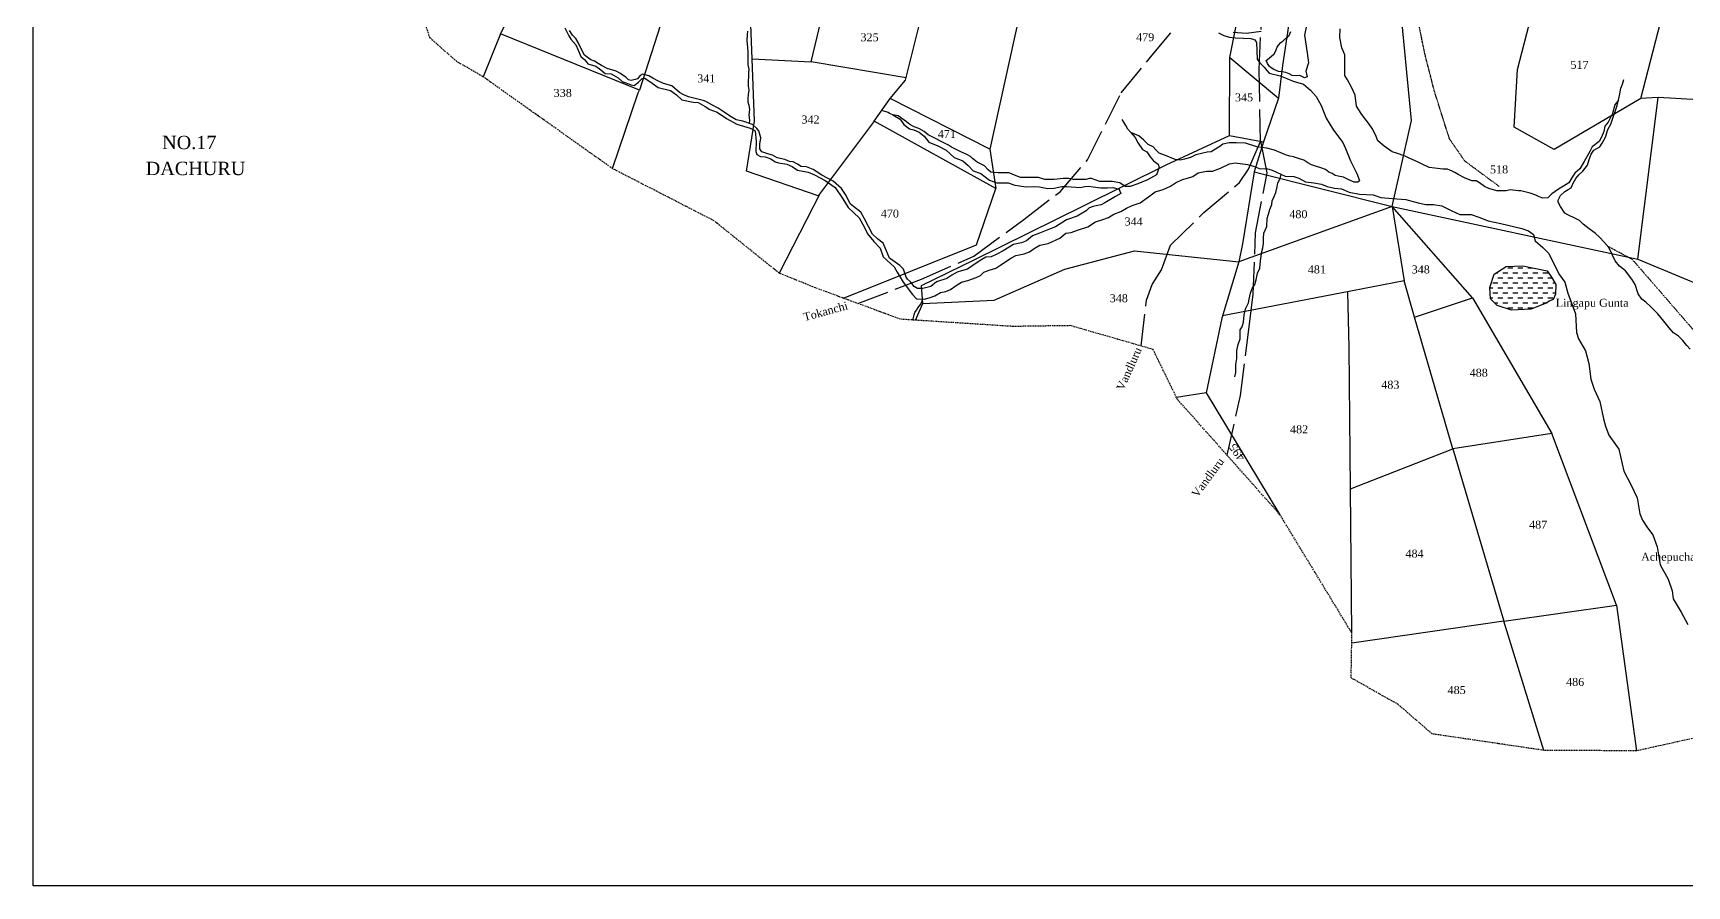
# Model space of a CAD drawing. Header units: millimetres. Extents: x 523 to 2125, y -761 to 972.
# Drawn here: x 523 to 1143, y -761 to -441 of the extents above; entities that cross this region are included whole.
import ezdxf

# ---------------------------------------------------------------- set-up
doc = ezdxf.new("R2010")
doc.units = ezdxf.units.MM
doc.header["$MEASUREMENT"] = 0
for name, pattern in [('ACAD_ISO02W100', [15, 12, -3]), ('ACAD_ISO07W100', [3, 0, -3]), ('BORDER', [1.75, 0.5, -0.25, 0.5, -0.25, 0, -0.25])]:
    doc.linetypes.add(name, pattern=pattern)
for name, color, linetype in [('CARTTRACK', 30, 'ACAD_ISO02W100'), ('NALA', 4, 'Continuous'), ('SURVEY_BND', 7, 'Continuous'), ('WATER_BODY', 4, 'Continuous')]:
    doc.layers.add(name, color=color, linetype=linetype)
doc.layers.add('FOOTPATH', color=150, linetype='ACAD_ISO07W100', lineweight=30)
doc.layers.add('VILL_BOUNDARY', color=6, linetype='BORDER', lineweight=30)
doc.styles.get("Standard").update_dxf_attribs({"font": 'TIMES.TTF'})

msp = doc.modelspace()

# ---------------------------------------------------------------- hatches: boundary and pattern name
at = {"layer": 'WATER_BODY'}
h = msp.add_hatch(dxfattribs=at)
h.set_pattern_fill('DASH', color=256, scale=15, style=0)
h.paths.add_polyline_path([(1092.63, -532.29), (1091.02, -529.87), (1081.92, -528.03), (1075.58, -528.32), (1071.14, -531.08), (1069.47, -536.2), (1069.76, -540.34), (1072.3, -542.93), (1077.6, -544.66), (1085.03, -544.26), (1090.91, -541.9), (1091.77, -541.21), (1093.21, -540.63), (1094.13, -538.62), (1094.19, -534.99)])

# ---------------------------------------------------------------- linework, layer by layer
at = {"lineweight": 30}
msp.add_lwpolyline([(523.41, 971.99), (2125.4, 971.99), (2125.4, -760.56), (523.41, -760.56)], close=True, dxfattribs=at)
at = {"layer": 'CARTTRACK'}
for points in [[(832.61, -542.16), (856.41, -532.98), (876.03, -524.4), (894.84, -510.64), (908.39, -500.21), (918.67, -488.26), (931.24, -463.13), (942.28, -449.82), (957.36, -431.62), (968.41, -412.73), (972.37, -409.45), (979.02, -405.42), (987.77, -393.14), (1001.54, -366.45), (1010.5, -343.44), (1023.12, -316.5), (1034.53, -290.57), (1036.98, -285.96)], [(938.73, -558.07), (940.82, -540.95), (942.97, -535.01), (946.43, -529.49), (949.82, -520.29), (962.3, -508.02), (975.65, -496.79), (979.04, -491.78), (983.55, -481.37), (983.03, -454.41), (984.07, -431.82), (983.33, -412.03), (980.87, -402.81)], [(971.02, -599.04), (976.08, -576.67), (979.37, -549.95), (980.81, -538.61), (981.64, -515.65), (986.01, -493.08), (983.53, -480.45)]]:
    msp.add_lwpolyline(points, dxfattribs=at)
at = {"layer": 'FOOTPATH', "ltscale": 0.002}
for points in [[(1072.95, -498.22), (1060.21, -488.82), (1054.37, -480.42), (1048.73, -462.59), (1045.14, -448.53), (1038.09, -413.93), (1036.27, -408.59)], [(1197.74, -687.48), (1184.74, -661.49), (1178.12, -649.47), (1171.93, -625.13), (1162.2, -590.43), (1156.46, -568.27), (1147.17, -553.62), (1131.16, -535.1), (1122.88, -525.61), (1113.81, -520.76)]]:
    msp.add_lwpolyline(points, dxfattribs=at)
at = {"layer": 'NALA'}
for points in [[(722.71, -438.78), (724.22, -441.79), (725.02, -443.01), (726.83, -445.08), (727.8, -447.13), (728.76, -449.52), (730.27, -450.82), (731.32, -452.24), (734.38, -453.12), (736.27, -454.46), (737.86, -455.89), (740.17, -455.97), (742.74, -457.47), (744.3, -458.93), (747.57, -460.15), (748.74, -460.36), (750.38, -459.18), (751.76, -457.76), (752.73, -457.63), (755.46, -459.52), (757.72, -461.11), (762.34, -462.29), (764.64, -463.88), (766.57, -465.76), (770.83, -466.61), (772.72, -466.78), (775.32, -468.25), (777.04, -469.38), (779.85, -470.34), (783.38, -472.77), (787.24, -474.87), (792.16, -476.35), (794.09, -477.44), (794.42, -481.38), (794.35, -485.09), (794.68, -486.31), (796.11, -487.02), (797.87, -487.19), (799.93, -487.94), (801.56, -489.07), (802.9, -489.45), (805.97, -489.87), (807.94, -490.75), (809.99, -492.09), (813.98, -492.93), (816.37, -493.93), (820.38, -496.04), (824.11, -498.64), (826.92, -502.87), (828.9, -506.16), (833.14, -510.06), (835.11, -513.7), (836.21, -516.03), (838.64, -518.88), (840.95, -521.36), (842.08, -524.58), (846.24, -528.41), (847.33, -530.37), (849.59, -534.15), (853.12, -538.73), (854.55, -540.45), (857.53, -540.53), (859.75, -539.86), (861.47, -539.27), (863.61, -537.97), (865.54, -537.6), (867.35, -536.89), (869.44, -535.42), (871.5, -534.16), (873.76, -533.53), (876.88, -532.38), (878.56, -531.63), (879.78, -530.33), (881.87, -529.62), (884.27, -528.86), (885.82, -527.86), (890.19, -524.96), (891.82, -524.2), (894.89, -523.57), (896.94, -522.82), (898.71, -521.52), (900.85, -520.3), (903.95, -519.59), (908.24, -517.65), (910.55, -515.81), (912.56, -515.47), (914.96, -514.63), (918.86, -513.33), (921.71, -511.53), (924.44, -510.65), (926.58, -509.86), (928.51, -508.68), (931.16, -507.7), (933.3, -506.36), (935.36, -505.44), (938.38, -504.39), (941.57, -502.08), (944.04, -500.28), (947.07, -499.39), (949.75, -498.09), (951.72, -496.88), (954.28, -495.66), (956.21, -495.16), (958.18, -494.53), (960.16, -493.11), (963.33, -492.56), (965.59, -492.51), (968.49, -491.34), (971.88, -489.79), (974.07, -489.45), (978.6, -490), (980.95, -490.67), (983.42, -491.68), (985.77, -491.51), (987.91, -492.18), (991.1, -493.69), (992.82, -494.4), (996.01, -494.57), (997.94, -495.15), (1000.36, -496.46), (1003.5, -496.92), (1006.44, -497.38), (1008.54, -498.3), (1011.22, -498.93), (1013.95, -499.18), (1016.8, -500.44), (1020.58, -501.15), (1025.82, -501.45), (1028.67, -502.41), (1033.04, -502.79), (1038.03, -503.17), (1042.68, -504.43), (1045.54, -504.98), (1048.43, -505.02), (1051.53, -505.48), (1055.06, -507.28), (1058.25, -508.79), (1062.53, -508.79), (1065.38, -509.76), (1068.9, -511.18), (1073.64, -512.19), (1081.46, -513.96), (1083.98, -514.84), (1085.83, -516.23), (1086.54, -518.66), (1089.31, -521.09), (1091.58, -523.38), (1093.47, -527.24), (1095.57, -531.43), (1097.58, -534.15), (1098.76, -538.29), (1101.57, -546.04), (1101.99, -552.97), (1102.71, -555.44), (1105.39, -559.89), (1106.57, -564.64), (1107.41, -570.46), (1108.59, -574.26), (1110.77, -578.91), (1112.15, -585.41), (1112.91, -588.16), (1114.09, -591.47), (1117.9, -596.79), (1119.71, -605), (1122.4, -610.07), (1124.74, -615.05), (1125.76, -620.99), (1126.76, -623.34), (1128.57, -626.32), (1130.54, -628.91), (1132.27, -633.38), (1133.36, -640.17), (1136.29, -645.53), (1137.85, -649.89), (1138.18, -652.88), (1141.24, -657.91), (1143.77, -662.55)], [(967.73, -440.63), (969.83, -441.66), (971.79, -442.23), (974.15, -442.49), (977.21, -442.59), (979.87, -442.76), (981.46, -443.26), (982.03, -444.29), (982.23, -450.48), (983.3, -451.88), (984.96, -453.5), (985.92, -454.77), (986.79, -455.8), (990.84, -456.79), (993.44, -457.75), (995.73, -458.75), (999.65, -459.91), (1002.27, -462.12), (1004.43, -464.48), (1006.26, -467.85), (1008.09, -472.7), (1010.85, -477.18), (1014.44, -481.79), (1015.34, -484.05), (1017.24, -488.7), (1019.73, -493.66), (1020.63, -496.19), (1020.03, -496.59), (1018.64, -496.59), (1016.64, -495.72), (1014.61, -494.76), (1012.65, -494.43), (1011.55, -494.09), (1010.42, -493.36), (1009.16, -492.9), (1007.91, -491.92), (1006.11, -491.29), (1004.12, -490.69), (1002.59, -490.16), (1001.33, -489.4), (999.76, -488.43), (997.8, -487.8), (995.94, -487.11), (994.51, -486.87), (992.88, -486.41), (991.19, -485.58), (988.73, -484.65), (985.84, -483.85), (982.13, -483.44), (977.94, -481.98), (974.35, -481.85), (971.76, -481.85), (969.4, -482.38), (968.27, -483.28), (966.71, -484.31), (965.01, -485.3), (963.58, -485.34), (959.28, -486.41), (957.28, -487.37), (955.02, -488.07), (953.36, -488.4), (951.53, -488.17), (947.94, -486.64), (945.48, -485.78), (944.25, -484.48), (943.32, -483.42), (941.36, -482.56), (939.82, -480.86), (937.89, -479.26), (936.43, -478.6), (934.87, -478.03), (936.6, -479.86), (937.63, -482.02), (939.35, -484.34), (940.92, -485.27), (942.18, -487.2), (943.41, -488.69), (945.14, -489.85), (945.58, -491.18), (944.58, -493.86), (941.16, -495.82), (937.57, -497.22), (934.71, -498.21), (932.75, -498.21), (930.79, -496.95), (927.87, -496.39), (925.41, -496.42), (923.32, -496.45), (921.56, -495.82), (920.13, -495.26), (919.46, -495.23), (918.1, -495.62), (915.54, -495.66), (913.31, -495.66), (911.65, -495.23), (909.49, -495.23), (906.2, -495.62), (902.64, -495.62), (900.36, -494.93), (898.23, -494.93), (895.64, -494.93), (893.58, -494.93), (891.92, -494.26), (890.45, -493.7), (889.29, -493.2), (886.47, -493.13), (885, -493.13), (882.48, -492.84), (881.41, -492.04), (880.05, -490.51), (877.31, -489.2), (875.62, -487.77), (874.82, -487.07), (873.49, -486.31), (872.29, -485.78), (871.19, -485.28), (869.73, -484.55), (867.64, -483.55), (866.61, -482.75), (858.99, -478.89), (857.46, -477.59), (855.4, -476.57), (853.64, -475.83), (852.04, -475.04), (850.88, -473.98), (847.72, -471.75), (845.76, -471.45), (848.42, -473.01), (849.81, -475), (852.01, -476.6), (853.57, -477.06), (855.6, -477.86), (857.39, -479.39), (859.22, -481.65), (862.54, -482.97), (865.74, -484.7), (868.64, -487.38), (871.93, -488.64), (873.89, -490.33), (875.85, -492.36), (878.71, -493.39), (881.88, -495.89), (884.71, -496.88), (888.9, -496.95), (891.39, -497.71), (895.68, -498.38), (898.37, -498.28), (900.66, -498.44), (903.79, -498.97), (906.19, -498.95), (909.08, -498.28), (910.91, -498.32), (915.87, -498.65), (917.66, -498.25), (919.22, -498.15), (920.82, -498.35), (923.61, -498.71), (926.17, -498.71), (928.2, -498.68), (930.59, -499.31), (930.82, -500.01), (931.19, -500.91), (929.23, -502.03), (925.21, -504.4), (923.75, -505.17), (920.63, -505.8), (919.13, -506.36), (918.23, -507.39), (914.84, -509.42), (910.79, -510.71), (906.62, -513.36), (904.4, -514.32), (900.64, -515.75), (898.08, -516.78), (895.79, -518.64), (893.92, -519.33), (890.97, -519.97), (887.06, -522.4), (884.7, -523.67), (882.54, -524.7), (880.58, -524.73), (879.09, -525.69), (876.59, -527.32), (873.72, -529.29), (871.46, -529.86), (869.83, -530.39), (867.84, -531.55), (865.91, -532.78), (862.05, -534.01), (859.91, -535.73), (856.92, -536.53), (854.99, -536.53), (853.69, -535.73), (852.37, -534.01), (851.14, -533.01), (850.64, -532.25), (849.64, -529.23), (848.31, -527.9), (845.68, -526.04), (844.39, -525.14), (843.25, -522.13), (842.06, -519.54), (839.93, -517.85), (838.07, -516.19), (835.04, -510.36), (833.67, -507.86), (830.95, -505.74), (829.68, -504.71), (828.25, -501.69), (826.48, -499.01), (823.39, -496.26), (819.13, -494.07), (815.88, -491.94), (813.31, -490.92), (811.28, -490.75), (809.91, -489.85), (808.3, -488.96), (806.98, -488.9), (805.19, -488.18), (802.32, -487.46), (800.53, -486.51), (799.22, -486.15), (796.65, -485.26), (795.81, -484.18), (795.81, -482.33), (796.17, -480.01), (795.45, -477.38), (794.68, -476.55), (793.12, -475.05), (789.51, -473.71), (787, -473.29), (784.48, -471.74), (782.46, -470.44), (780.2, -468.85), (777.81, -467.63), (775.54, -466.42), (774.66, -466), (769.1, -464.64), (767.38, -463.92), (765.79, -463), (762.81, -460.57), (759.79, -459.69), (757.82, -458.77), (755.68, -457.64), (754.25, -456.72), (751.86, -456.17), (750.98, -456.63), (749.93, -457.85), (749.05, -458.18), (747.63, -458.56), (746.66, -458.22), (745.61, -457.26), (744.61, -456.67), (743.6, -455.88), (742, -455.04), (738.61, -454), (736.43, -452.87), (735.26, -452.08), (733.92, -451.24), (732.45, -450.78), (731.65, -450.19), (730.1, -449.06), (728.71, -446.34), (727.79, -444.24), (726.87, -442.77), (725.61, -441.56), (724.48, -439.76)], [(792.03, -474.65), (792.12, -473.41), (791.82, -471.53), (792.05, -469.29), (791.9, -467.87), (791.47, -466.59), (791.47, -465.31), (791.61, -463.82), (791.9, -462.14), (791.58, -460.61), (791.58, -459), (791.69, -456.82), (791.69, -455.58), (791.87, -454.27), (791.51, -452.66), (791.43, -450.25), (791.47, -447.88), (791.4, -446.06), (791.14, -443.63), (791.18, -441.3), (791.4, -439.99)], [(983.79, -440.08), (978.33, -440.85), (973.32, -440.52)], [(1000.83, -437.94), (1000.08, -441.53), (1000.97, -448.1), (1001.49, -451.92), (1000.55, -455), (1001.07, -457.12), (1000.07, -457.46), (998.28, -456.65), (996.86, -456.7), (995.34, -456.6), (994.3, -455.99), (993.02, -455.52), (991.56, -455.28), (990.23, -455.14), (988.53, -454.34), (987.53, -453.82), (986.92, -453.25), (986.16, -452.16), (985.69, -451.07), (986.73, -450.08), (988.67, -448.52), (989.1, -447.58), (989.71, -446.02), (990.28, -445.21), (991.18, -444.27), (991.93, -443.75), (992.79, -442.94), (993.59, -442.23), (994.25, -441.62), (994.87, -440.15)], [(1144.61, -559.26), (1143.31, -557.92), (1141.84, -556.05), (1140.19, -554.4), (1138.32, -553.11), (1136.67, -551.28), (1134.7, -548.74), (1132.43, -546.06), (1129.75, -543.26), (1127.96, -541.62), (1126.48, -540.47), (1125.14, -538.46), (1123.94, -534.98), (1122.74, -532.98), (1120.37, -529.9), (1118.04, -528.2), (1116.52, -526.15), (1115.31, -523.74), (1114.11, -521.11), (1112.28, -518.97), (1110.76, -517.37), (1108.93, -515.73), (1106.74, -514.09), (1104.51, -512.44), (1103.13, -511.06), (1101.57, -510.3), (1098.67, -508.92), (1097.55, -508.25), (1095.99, -505.75), (1095.14, -504.19), (1095.14, -503.39), (1095.99, -501.58), (1097.55, -500.19), (1098.85, -499.44), (1099.92, -498.72), (1100.68, -497.07), (1101.75, -495.29), (1102.82, -493.95), (1104.38, -492.56), (1106.12, -490.28), (1106.7, -488.19), (1107.42, -486.18), (1108.53, -484.62), (1110.77, -483.35), (1111.66, -482.06), (1112.91, -479.79), (1113.67, -476.84), (1114.87, -474.84), (1117.24, -467.89), (1117.68, -465.93), (1116.3, -467.66), (1115.5, -470.92), (1113.8, -474.09), (1112.55, -475.64), (1112.24, -477.65), (1111.39, -479.79), (1110.45, -481.35), (1107.91, -483.35), (1106.93, -485.14), (1104.83, -488.91), (1103.27, -491.63), (1101.35, -493.23), (1100.41, -494.79), (1099.12, -496.93), (1097.11, -498.09), (1095.19, -499.22), (1092.69, -501), (1091.26, -502.56), (1089.3, -502.6), (1088, -502.11), (1086.71, -501.49), (1084.61, -500.73), (1081.13, -499.84), (1080.2, -499.84), (1077.13, -499.55), (1075.67, -499.87), (1072.38, -499.87), (1072.13, -499.93), (1069.09, -498.98), (1067.51, -498.22), (1065.62, -496.83), (1064.41, -496.2), (1062.77, -496.14), (1059.99, -495), (1057.58, -493.8), (1056.32, -492.98), (1055.43, -492.54), (1053.66, -491.78), (1051.89, -491.72), (1048.92, -491.4), (1046.7, -491.09), (1043.92, -489.76), (1042.34, -489.06), (1039.24, -487.61), (1037.72, -486.92), (1034.56, -485.78), (1032.85, -485.27), (1029.91, -483.14), (1027.57, -481.18), (1026.69, -478.91), (1025.36, -476.57), (1023.97, -474.48), (1022.32, -472.21), (1021.31, -470.88), (1019.54, -468.17), (1018.97, -464.04), (1017.77, -461.32), (1016.13, -458.29), (1015.18, -456.65), (1015.18, -454.63), (1015.18, -451.72), (1015.18, -448.88), (1013.97, -446.22), (1013.21, -442.39), (1013.4, -439.17)], [(1117.68, -465.93), (1118.19, -463.5), (1118.63, -461.41), (1119.24, -459.88), (1119.76, -458.14)], [(845.76, -471.45), (844.51, -470.86), (843.91, -470.57), (841.96, -469.92)], [(934.87, -478.03), (933.75, -476.78), (933.01, -475.35), (932.26, -474.13), (931.65, -473.19)], [(973.86, -569.7), (974.3, -567.97), (974.34, -564.99), (974.7, -562.71), (974.7, -559.8), (975.15, -557.48), (975.85, -555.43), (975.85, -554.07), (975.85, -551.97), (976.66, -550.94), (977.1, -549.14), (977.4, -546.45), (977.95, -544.14), (979.06, -541.9), (979.28, -540.5), (979.83, -538.26), (980.42, -536.53), (981.42, -534.98), (981.89, -533.29), (982.37, -530.72), (983.33, -528.84), (983.51, -526.15), (984.03, -522.6), (984.36, -521.31), (984.62, -519.58), (984.62, -517.67), (984.77, -515.79), (985.84, -513.31), (986.02, -510.22), (986.54, -508.67), (987.02, -506.83), (987.83, -505.05), (987.87, -503.58), (988.64, -501.96), (989.27, -500.49), (989.74, -498.39), (990.04, -496.88), (990.92, -495.23), (991.22, -493.74)], [(853.21, -548.34), (853.69, -546.4), (853.97, -545.51), (854.53, -544.62), (855.05, -543.82), (856.17, -542.33), (856.93, -540.51)]]:
    msp.add_lwpolyline(points, dxfattribs=at)
at = {"layer": 'SURVEY_BND'}
for points in [[(792.99, -450.44), (792.23, -431.29), (790.5, -408.57), (783.46, -387.22), (785.38, -377.84)], [(698.59, -441.01), (716.11, -406.97), (715.57, -404.47), (720.23, -390.45), (722.75, -380.34), (728.35, -380.15), (744.37, -396.52), (768.47, -406.71), (750.72, -462.1)], [(1032.9, -505.74), (1040.11, -473.47), (1035.79, -428.18), (1034.71, -411.58), (1043.95, -390.35)], [(972.09, -449.92), (979.75, -411.08), (996.88, -418.91), (991.83, -452.83), (990.29, -465.12)], [(1032.9, -505.74), (1124.96, -525.49), (1132.65, -464.84), (1126.13, -465.23), (1093.58, -484.45), (1078.57, -476), (1079.92, -454.4), (1088.61, -420.47), (1034.71, -411.58)], [(1126.13, -465.23), (1134.52, -432.83), (1088.61, -420.47)], [(850.66, -457.56), (815.09, -451.53), (820.16, -430.11), (840.4, -430.89)], [(893.12, -434.39), (882.02, -484.22), (844.66, -465.27), (850.45, -458.38), (856.46, -434.35)], [(740.61, -491.55), (750.24, -463.13), (750.72, -462.1), (713.13, -446.92), (698.59, -441.01), (692.1, -457.12)], [(838.72, -473.75), (817.68, -501.71), (790.8, -492.53), (793.81, -473.82), (792.99, -450.44), (815.09, -451.53)], [(971.92, -479.09), (972.09, -449.92), (990.29, -465.12), (984.61, -481.56)], [(1124.96, -525.49), (1160.72, -540.41), (1177.93, -467.53), (1132.65, -464.84)], [(882.02, -484.22), (884.28, -499.04), (838.72, -473.75), (844.66, -465.27)], [(856.97, -542.2), (856.45, -535.33), (876.19, -525.75), (917.13, -505.47), (948.16, -490.18), (971.92, -479.09), (984.61, -481.56), (981.12, -492.8), (976.72, -519.72), (975.38, -526.52)], [(981.12, -492.8), (1032.9, -505.74), (975.38, -526.52)], [(818.43, -500.72), (803.11, -530.77)], [(827.16, -540.15), (877.05, -520.2), (884.28, -499.04)], [(1032.9, -505.74), (1037.35, -533.59), (1014.12, -538.15), (969.25, -546.76)], [(1041.29, -547.22), (1063.04, -539.99), (1032.9, -505.74)], [(854.16, -548.4), (856.97, -542.2), (883.7, -540.93), (910.18, -529.23), (936.33, -522.39), (975.38, -526.52), (969, -547.58), (963.12, -575.65), (952.06, -577.4)], [(1017.79, -665.74), (1017.3, -611.62), (1016.71, -558.66), (1016.29, -537.73)], [(1017.3, -611.62), (1055.65, -596.64), (1041.29, -547.22), (1037.35, -533.59)], [(1063.04, -539.99), (1092.74, -590.92), (1055.65, -596.64)], [(963.12, -575.65), (990.83, -621.33)], [(1074.79, -661.26), (1116.93, -655.33), (1092.74, -590.92)], [(1055.65, -596.64), (1074.79, -661.26), (1017.73, -669.51)], [(1116.93, -655.33), (1124.5, -709.9)], [(1089.77, -709.72), (1074.79, -661.26)]]:
    msp.add_lwpolyline(points, dxfattribs=at)
at = {"layer": 'VILL_BOUNDARY'}
for points in [[(1089.77, -709.72), (1047.87, -703.55), (1035.19, -692.56), (1017.51, -682.56), (1017.79, -665.74), (990.83, -621.33), (952.38, -578.08), (943.27, -559.38), (912.28, -550.45), (890.68, -550.75), (848.55, -548.04), (816.67, -536.28), (803.11, -530.77), (778.68, -511.13), (740.61, -491.55), (691.88, -456.97), (682.2, -451.38), (672.18, -442.53), (661.52, -410.35)], [(1178.75, -697.94), (1124.5, -709.9), (1089.77, -709.72)]]:
    msp.add_lwpolyline(points, dxfattribs=at)
at = {"layer": 'WATER_BODY'}
msp.add_lwpolyline([(1090.91, -541.9), (1085.03, -544.26), (1077.6, -544.66), (1072.3, -542.93), (1069.76, -540.34), (1069.47, -536.2), (1071.14, -531.08), (1075.58, -528.32), (1081.92, -528.03), (1091.02, -529.87), (1092.63, -532.29), (1094.19, -534.99), (1094.13, -538.62), (1093.21, -540.63), (1091.77, -541.21)], close=True, dxfattribs=at)

# ---------------------------------------------------------------- texts
at = {"layer": 'SURVEY_BND'}
for s, height, p in [('325', 3, (833.56, -443.8)), ('479', 3, (936.89, -443.77)), ('517', 3, (1099.72, -454.14)), ('341', 3, (772.39, -459.22)), ('338', 3, (718.56, -464.67)), ('345', 3, (973.96, -466.33)), ('342', 3, (811.43, -474.64)), ('471', 3, (862.54, -480.05)), ('NO.17', 5, (571.79, -484.25)), ('DACHURU', 5, (565.64, -493.99)), ('518', 3, (1069.55, -493.33)), ('470', 3, (841.19, -509.92)), ('480', 3, (994.33, -510.14)), ('344', 3, (932.59, -512.88)), ('481', 3, (1001.25, -530.87)), ('348', 3, (1040.2, -530.87)), ('348', 3, (927, -541.65)), ('Lingapu Gunta', 3, (1094.21, -543.37)), ('488', 3, (1061.93, -569.6)), ('483', 3, (1028.8, -574.1)), ('482', 3, (994.59, -590.83)), ('487', 3, (1084.21, -626.57)), ('484', 3, (1037.87, -637.44)), ('Achepuchayya Gunta', 3, (1126.2, -638.64)), ('485', 3, (1053.66, -688.6)), ('486', 3, (1098.08, -685.55))]:
    msp.add_text(s, height=height, dxfattribs=at).set_placement(p)
for s, rotation, p in [('Tokanchi', 15.33346, (812.61, -548.77)), ('Vandluru', 65.97698, (932.13, -575.04)), ('495', 125.16498, (977.88, -599.87)), ('Vandluru', 53.46206, (959.88, -615.15))]:
    msp.add_text(s, height=3, rotation=rotation, dxfattribs=at).set_placement(p)

doc.saveas('drawing.dxf')
